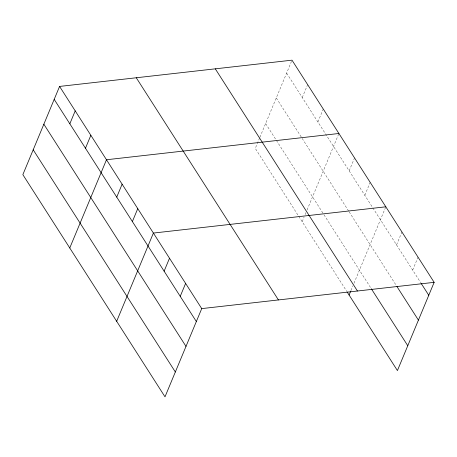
<?xml version="1.0" encoding="UTF-8"?>
<svg xmlns="http://www.w3.org/2000/svg" width="457" height="457" viewBox="0 0 457 457"><rect width="100%" height="100%" fill="white"/><g stroke="black" fill="none" stroke-linecap="round" stroke-linejoin="round"><path stroke-width="0.34" stroke-dasharray="2.29 1.71" d="M259.633 137.934L255.274 148.394L298.37 215.75M259.902 137.277L292 60.17M302.254 97.541L307.635 84.608M317.889 121.979L323.27 109.046M302.186 221.714L304.088 217.138M305.179 214.522L305.996 212.556M307.087 209.94L338.911 133.49M349.165 170.855L354.546 157.928M364.8 195.293L370.181 182.366M350.999 290.452L352.907 285.876M353.992 283.26L385.817 206.804M396.545 244.912L401.932 231.985M412.66 270.093L418.041 257.165M286.619 73.097L372.426 207.215M372.809 207.815L420.714 282.683M276.274 97.947L348.737 211.203M349.119 211.797L396.179 285.351M265.62 123.55L323.59 214.15M323.967 214.744L371.33 288.767M298.752 216.35L346.806 291.452"/><path stroke-width="0.69" d="M59.576 86.43L22.85 174.654L165 396.83L201.726 308.606L59.576 86.43L292 60.17L434.15 282.346L397.424 370.57L347.189 292.052M69.83 123.801L75.211 110.868M85.465 148.239L90.846 135.312M69.761 247.974L106.487 159.75L338.911 133.49M116.741 197.116L122.122 184.188M132.376 221.559L137.757 208.626M116.666 321.294L153.392 233.064L385.817 206.804M164.12 271.178L169.501 258.245M180.229 296.353L185.616 283.426M349.097 295.028L350.73 291.109M201.726 308.606L434.15 282.346M421.097 283.283L428.769 295.273M396.944 286.55L418.423 320.123M371.33 288.767L407.77 345.721M215.298 68.836L357.448 291.012M136.277 77.764L278.427 299.941M54.194 99.363L196.344 321.534M43.849 124.207L185.999 346.383M33.195 149.81L175.345 371.981"/></g></svg>
